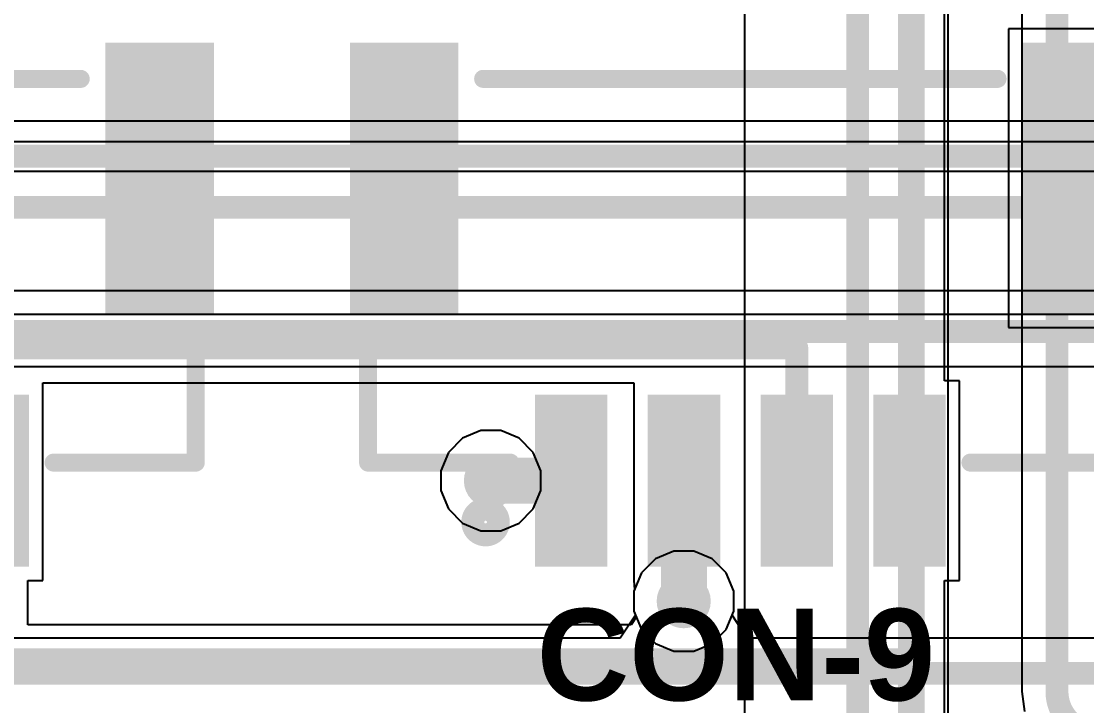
# Model space of a CAD drawing. Header units: inches. Extents: x -0.01 to 2.44, y -0.01 to 2.26.
# Drawn here: x 0.7001 to 1.1649, y 0.3169 to 0.6153 of the extents above; entities that cross this region are included whole.
import ezdxf

# ---------------------------------------------------------------- set-up
doc = ezdxf.new("R2010")
doc.units = ezdxf.units.IN
doc.header["$MEASUREMENT"] = 0
for name, color, linetype in [('Bottom Layer', 5, 'Continuous'), ('GROUND', 16, 'Continuous'), ('POWER', 76, 'Continuous'), ('SIGNAL1', 90, 'Continuous'), ('SIGNAL2', 156, 'Continuous'), ('Top Layer', 1, 'Continuous'), ('Top Overlay', 2, 'Continuous'), ('Top Paste', 8, 'Continuous'), ('Top Solder', 216, 'Continuous'), ('Via Holes', 16, 'Continuous')]:
    doc.layers.add(name, color=color, linetype=linetype)
doc.styles.add('Arial_Bold', font='', dxfattribs={"height": 0.2})
doc.styles.get('Arial_Bold').set_extended_font_data('Arial', bold=True)

# ---------------------------------------------------------------- blocks, each defined once
blk = doc.blocks.new('BM04B_GHS_TBT_90')
at = {"layer": 'Top Layer'}
for points in [[(-0.08563, 0.125), (-0.06201, 0.125), (-0.06201, 0.05807), (-0.08563, 0.05807)], [(-0.03642, 0.125), (-0.0128, 0.125), (-0.0128, 0.05807), (-0.03642, 0.05807)], [(0.0128, 0.125), (0.03642, 0.125), (0.03642, 0.05807), (0.0128, 0.05807)], [(0.06201, 0.125), (0.08563, 0.125), (0.08563, 0.05807), (0.06201, 0.05807)], [(-0.16634, 0.01476), (-0.12697, 0.01476), (-0.12697, -0.09547), (-0.16634, -0.09547)], [(0.12697, 0.01476), (0.16634, 0.01476), (0.16634, -0.09547), (0.12697, -0.09547)]]:
    blk.add_hatch(color=1, dxfattribs=at).paths.add_polyline_path(points)
at = {"layer": 'Top Paste'}
for points in [[(-0.08563, 0.125), (-0.06201, 0.125), (-0.06201, 0.05807), (-0.08563, 0.05807)], [(-0.03642, 0.125), (-0.0128, 0.125), (-0.0128, 0.05807), (-0.03642, 0.05807)], [(0.0128, 0.125), (0.03642, 0.125), (0.03642, 0.05807), (0.0128, 0.05807)], [(0.06201, 0.125), (0.08563, 0.125), (0.08563, 0.05807), (0.06201, 0.05807)], [(-0.16634, 0.01476), (-0.12697, 0.01476), (-0.12697, -0.09547), (-0.16634, -0.09547)], [(0.12697, 0.01476), (0.16634, 0.01476), (0.16634, -0.09547), (0.12697, -0.09547)]]:
    blk.add_hatch(color=8, dxfattribs=at).paths.add_polyline_path(points)
at = {"layer": 'Top Solder'}
for points in [[(-0.08963, 0.129), (-0.05801, 0.129), (-0.05801, 0.05407), (-0.08963, 0.05407)], [(-0.04042, 0.129), (-0.0088, 0.129), (-0.0088, 0.05407), (-0.04042, 0.05407)], [(0.0088, 0.129), (0.04042, 0.129), (0.04042, 0.05407), (0.0088, 0.05407)], [(0.05801, 0.129), (0.08963, 0.129), (0.08963, 0.05407), (0.05801, 0.05407)], [(-0.17034, 0.01876), (-0.12297, 0.01876), (-0.12297, -0.09947), (-0.17034, -0.09947)], [(0.12297, 0.01876), (0.17034, 0.01876), (0.17034, -0.09947), (0.12297, -0.09947)]]:
    blk.add_hatch(color=216, dxfattribs=at).paths.add_polyline_path(points)
at = {"layer": 'Top Overlay', "const_width": 0.00787}
for points in [[(-0.10039, 0.08366), (-0.1624, 0.08366)], [(-0.1624, 0.08366), (-0.1624, 0.02953)], [(0.1624, 0.08366), (0.10039, 0.08366)], [(0.1624, 0.08366), (0.1624, 0.02953)], [(0.1122, -0.08366), (-0.1122, -0.08366)]]:
    blk.add_lwpolyline(points, dxfattribs=at)
at = {"layer": 'Top Overlay', "const_width": 0.00394}
for points in [[(-0.16437, 0.08366, 1), (-0.16043, 0.08366, 1)], [(-0.16437, 0.08366, 1), (-0.16043, 0.08366, 1)], [(-0.10236, 0.08366, 1), (-0.09843, 0.08366, 1)], [(0.09843, 0.08366, 1), (0.10236, 0.08366, 1)], [(0.16043, 0.08366, 1), (0.16437, 0.08366, 1)], [(0.16043, 0.08366, 1), (0.16437, 0.08366, 1)], [(-0.16437, 0.02953, 1), (-0.16043, 0.02953, 1)], [(0.16043, 0.02953, 1), (0.16437, 0.02953, 1)], [(-0.11417, -0.08366, 1), (-0.11024, -0.08366, 1)], [(0.11024, -0.08366, 1), (0.11417, -0.08366, 1)]]:
    blk.add_lwpolyline(points, format="xyb", close=True, dxfattribs=at)
blk = doc.blocks.new('BM04B_GHS_TBT_94')
at = {"layer": 'Top Layer'}
for points in [[(-0.08563, 0.125), (-0.06201, 0.125), (-0.06201, 0.05807), (-0.08563, 0.05807)], [(-0.03642, 0.125), (-0.0128, 0.125), (-0.0128, 0.05807), (-0.03642, 0.05807)], [(0.0128, 0.125), (0.03642, 0.125), (0.03642, 0.05807), (0.0128, 0.05807)], [(0.06201, 0.125), (0.08563, 0.125), (0.08563, 0.05807), (0.06201, 0.05807)], [(-0.16634, 0.01476), (-0.12697, 0.01476), (-0.12697, -0.09547), (-0.16634, -0.09547)], [(0.12697, 0.01476), (0.16634, 0.01476), (0.16634, -0.09547), (0.12697, -0.09547)]]:
    blk.add_hatch(color=1, dxfattribs=at).paths.add_polyline_path(points)
at = {"layer": 'Top Paste'}
for points in [[(-0.08563, 0.125), (-0.06201, 0.125), (-0.06201, 0.05807), (-0.08563, 0.05807)], [(-0.03642, 0.125), (-0.0128, 0.125), (-0.0128, 0.05807), (-0.03642, 0.05807)], [(0.0128, 0.125), (0.03642, 0.125), (0.03642, 0.05807), (0.0128, 0.05807)], [(0.06201, 0.125), (0.08563, 0.125), (0.08563, 0.05807), (0.06201, 0.05807)], [(-0.16634, 0.01476), (-0.12697, 0.01476), (-0.12697, -0.09547), (-0.16634, -0.09547)], [(0.12697, 0.01476), (0.16634, 0.01476), (0.16634, -0.09547), (0.12697, -0.09547)]]:
    blk.add_hatch(color=8, dxfattribs=at).paths.add_polyline_path(points)
at = {"layer": 'Top Solder'}
for points in [[(-0.08963, 0.129), (-0.05801, 0.129), (-0.05801, 0.05407), (-0.08963, 0.05407)], [(-0.04042, 0.129), (-0.0088, 0.129), (-0.0088, 0.05407), (-0.04042, 0.05407)], [(0.0088, 0.129), (0.04042, 0.129), (0.04042, 0.05407), (0.0088, 0.05407)], [(0.05801, 0.129), (0.08963, 0.129), (0.08963, 0.05407), (0.05801, 0.05407)], [(-0.17034, 0.01876), (-0.12297, 0.01876), (-0.12297, -0.09947), (-0.17034, -0.09947)], [(0.12297, 0.01876), (0.17034, 0.01876), (0.17034, -0.09947), (0.12297, -0.09947)]]:
    blk.add_hatch(color=216, dxfattribs=at).paths.add_polyline_path(points)
at = {"layer": 'Top Overlay', "const_width": 0.00787}
for points in [[(-0.10039, 0.08366), (-0.1624, 0.08366)], [(-0.1624, 0.08366), (-0.1624, 0.02953)], [(0.1624, 0.08366), (0.10039, 0.08366)], [(0.1624, 0.08366), (0.1624, 0.02953)], [(0.1122, -0.08366), (-0.1122, -0.08366)]]:
    blk.add_lwpolyline(points, dxfattribs=at)
at = {"layer": 'Top Overlay', "const_width": 0.00394}
for points in [[(-0.16437, 0.08366, 1), (-0.16043, 0.08366, 1)], [(-0.16437, 0.08366, 1), (-0.16043, 0.08366, 1)], [(-0.10236, 0.08366, 1), (-0.09843, 0.08366, 1)], [(0.09843, 0.08366, 1), (0.10236, 0.08366, 1)], [(0.16043, 0.08366, 1), (0.16437, 0.08366, 1)], [(0.16043, 0.08366, 1), (0.16437, 0.08366, 1)], [(-0.16437, 0.02953, 1), (-0.16043, 0.02953, 1)], [(0.16043, 0.02953, 1), (0.16437, 0.02953, 1)], [(-0.11417, -0.08366, 1), (-0.11024, -0.08366, 1)], [(0.11024, -0.08366, 1), (0.11417, -0.08366, 1)]]:
    blk.add_lwpolyline(points, format="xyb", close=True, dxfattribs=at)

msp = doc.modelspace()

# ---------------------------------------------------------------- hatches: boundary and pattern name
at = {"layer": 'Bottom Layer'}
h = msp.add_hatch(color=5, dxfattribs=at)
edge = h.paths.add_edge_path()
edge.add_arc((0.905, 0.415), 0.01181, 0, 360)
h = msp.add_hatch(color=5, dxfattribs=at)
edge = h.paths.add_edge_path()
edge.add_arc((0.98912, 0.36245), 0.01181, 0, 360)
at = {"layer": 'GROUND'}
h = msp.add_hatch(color=16, dxfattribs=at)
edge = h.paths.add_edge_path()
edge.add_arc((0.905, 0.415), 0.01181, 0, 360)
h = msp.add_hatch(color=16, dxfattribs=at)
edge = h.paths.add_edge_path()
edge.add_arc((0.98912, 0.36245), 0.01181, 0, 360)
at = {"layer": 'POWER'}
h = msp.add_hatch(color=76, dxfattribs=at)
edge = h.paths.add_edge_path()
edge.add_arc((0.905, 0.415), 0.01181, 0, 360)
h = msp.add_hatch(color=76, dxfattribs=at)
edge = h.paths.add_edge_path()
edge.add_arc((0.98912, 0.36245), 0.01181, 0, 360)
at = {"layer": 'SIGNAL1'}
h = msp.add_hatch(color=90, dxfattribs=at)
edge = h.paths.add_edge_path()
edge.add_arc((0.905, 0.415), 0.01181, 0, 360)
h = msp.add_hatch(color=90, dxfattribs=at)
edge = h.paths.add_edge_path()
edge.add_arc((0.98912, 0.36245), 0.01181, 0, 360)
at = {"layer": 'SIGNAL2'}
h = msp.add_hatch(color=156, dxfattribs=at)
edge = h.paths.add_edge_path()
edge.add_arc((0.905, 0.415), 0.01181, 0, 360)
h = msp.add_hatch(color=156, dxfattribs=at)
edge = h.paths.add_edge_path()
edge.add_arc((0.98912, 0.36245), 0.01181, 0, 360)
at = {"layer": 'Top Layer'}
h = msp.add_hatch(color=1, dxfattribs=at)
edge = h.paths.add_edge_path()
edge.add_arc((0.905, 0.415), 0.01181, 0, 360)
h = msp.add_hatch(color=1, dxfattribs=at)
edge = h.paths.add_edge_path()
edge.add_arc((0.98912, 0.36245), 0.01181, 0, 360)
at = {"layer": 'Via Holes'}
h = msp.add_hatch(color=7, dxfattribs=at)
edge = h.paths.add_edge_path()
edge.add_arc((0.905, 0.415), 0.00591, 0, 360)
h = msp.add_hatch(color=7, dxfattribs=at)
edge = h.paths.add_edge_path()
edge.add_arc((0.98912, 0.36245), 0.00591, 0, 360)

# ---------------------------------------------------------------- linework, layer by layer
at = {"layer": 'Bottom Layer'}
for p, q in [((1.20163, 0.49783), (0.2632, 0.49783)), ((0.2632, 0.48763), (1.20163, 0.48763)), ((0.98479, 0.38426), (0.97677, 0.38094)), ((0.99346, 0.38426), (0.98479, 0.38426)), ((1.00148, 0.38094), (0.99346, 0.38426)), ((0.97677, 0.38094), (0.97063, 0.3748)), ((1.00761, 0.3748), (1.00148, 0.38094)), ((0.97063, 0.3748), (0.96731, 0.36679)), ((1.01094, 0.36679), (1.00761, 0.3748)), ((0.96731, 0.36679), (0.96731, 0.35811)), ((1.01094, 0.35811), (1.01094, 0.36679)), ((0.96731, 0.35811), (0.97063, 0.35009)), ((1.00761, 0.35009), (1.01094, 0.35811)), ((0.97063, 0.35009), (0.97677, 0.34396)), ((1.00148, 0.34396), (1.00761, 0.35009)), ((0.97677, 0.34396), (0.98479, 0.34064)), ((0.98479, 0.34064), (0.99346, 0.34064)), ((0.99346, 0.34064), (1.00148, 0.34396))]:
    msp.add_line(p, q, dxfattribs=at)
at = {"layer": 'GROUND'}
for p, q in [((0.98479, 0.38426), (0.97677, 0.38094)), ((0.99346, 0.38426), (0.98479, 0.38426)), ((1.00148, 0.38094), (0.99346, 0.38426)), ((0.97677, 0.38094), (0.97063, 0.3748)), ((1.00761, 0.3748), (1.00148, 0.38094)), ((0.97063, 0.3748), (0.96731, 0.36679)), ((1.01094, 0.36679), (1.00761, 0.3748)), ((0.96731, 0.36679), (0.96731, 0.35811)), ((1.01094, 0.35811), (1.01094, 0.36679)), ((0.96731, 0.35811), (0.97063, 0.35009)), ((1.00761, 0.35009), (1.01094, 0.35811)), ((0.97063, 0.35009), (0.97677, 0.34396)), ((1.00148, 0.34396), (1.00761, 0.35009)), ((0.97677, 0.34396), (0.98479, 0.34064)), ((0.98479, 0.34064), (0.99346, 0.34064)), ((0.99346, 0.34064), (1.00148, 0.34396))]:
    msp.add_line(p, q, dxfattribs=at)
at = {"layer": 'POWER'}
for p, q in [((1.33422, 0.56268), (0.65, 0.56268)), ((0.63561, 0.55), (1.81974, 0.55)), ((0.89265, 0.43349), (0.88651, 0.42735)), ((0.90066, 0.43681), (0.89265, 0.43349)), ((0.90934, 0.43681), (0.90066, 0.43681)), ((0.91735, 0.43349), (0.90934, 0.43681)), ((0.92349, 0.42735), (0.91735, 0.43349)), ((0.88651, 0.42735), (0.88319, 0.41934)), ((0.92681, 0.41934), (0.92349, 0.42735)), ((0.88319, 0.41934), (0.88319, 0.41066)), ((0.92681, 0.41066), (0.92681, 0.41934)), ((0.88319, 0.41066), (0.88651, 0.40265)), ((0.92349, 0.40265), (0.92681, 0.41066)), ((0.88651, 0.40265), (0.89265, 0.39651)), ((0.91735, 0.39651), (0.92349, 0.40265)), ((0.89265, 0.39651), (0.90066, 0.39319)), ((0.90934, 0.39319), (0.91735, 0.39651)), ((0.90066, 0.39319), (0.90934, 0.39319)), ((0.98479, 0.38426), (0.97677, 0.38094)), ((0.99346, 0.38426), (0.98479, 0.38426)), ((1.00148, 0.38094), (0.99346, 0.38426)), ((0.97677, 0.38094), (0.97063, 0.3748)), ((1.00761, 0.3748), (1.00148, 0.38094)), ((0.97063, 0.3748), (0.96731, 0.36679)), ((1.01094, 0.36679), (1.00761, 0.3748)), ((0.96731, 0.36679), (0.96731, 0.35811)), ((1.01094, 0.35811), (1.01094, 0.36679)), ((0.96731, 0.35811), (0.97063, 0.35009)), ((1.00761, 0.35009), (1.01094, 0.35811)), ((0.97063, 0.35009), (0.97677, 0.34396)), ((1.00148, 0.34396), (1.00761, 0.35009)), ((0.97677, 0.34396), (0.98479, 0.34064)), ((0.98479, 0.34064), (0.99346, 0.34064)), ((0.99346, 0.34064), (1.00148, 0.34396))]:
    msp.add_line(p, q, dxfattribs=at)
at = {"layer": 'SIGNAL1'}
for p, q in [((1.46475, 0.57174), (0.49391, 0.57174)), ((0.3998, 0.46478), (1.39645, 0.46478)), ((0.98479, 0.38426), (0.97677, 0.38094)), ((0.99346, 0.38426), (0.98479, 0.38426)), ((1.00148, 0.38094), (0.99346, 0.38426)), ((0.97677, 0.38094), (0.97063, 0.3748)), ((1.00761, 0.3748), (1.00148, 0.38094)), ((0.97063, 0.3748), (0.96731, 0.36679)), ((1.01094, 0.36679), (1.00761, 0.3748)), ((0.96731, 0.36679), (0.96731, 0.35811)), ((1.01094, 0.35811), (1.01094, 0.36679)), ((0.96731, 0.35811), (0.96807, 0.35629)), ((1.01018, 0.35629), (1.01094, 0.35811)), ((0.96807, 0.35629), (0.96138, 0.34629)), ((1.01686, 0.34629), (1.01018, 0.35629)), ((0.96138, 0.34629), (0.61686, 0.34629)), ((1.26179, 0.34629), (1.01686, 0.34629))]:
    msp.add_line(p, q, dxfattribs=at)
at = {"layer": 'SIGNAL1', "const_width": 0.01}
for points in [[(0.49391, 0.55645), (1.46475, 0.55645)], [(0.47191, 0.53418), (1.43985, 0.53418)], [(0.3998, 0.48007), (1.412, 0.48007)], [(0.29698, 0.331), (1.457, 0.331)]]:
    msp.add_lwpolyline(points, dxfattribs=at)
at = {"layer": 'SIGNAL2'}
for p, q in [((1.01563, 1.005), (1.01563, 0.0102)), ((1.10451, 0.14475), (1.10451, 0.76599)), ((1.13666, 0.76675), (1.13666, 0.32307)), ((0.89265, 0.43349), (0.88651, 0.42735)), ((0.90066, 0.43681), (0.89265, 0.43349)), ((0.90934, 0.43681), (0.90066, 0.43681)), ((0.91735, 0.43349), (0.90934, 0.43681)), ((0.92349, 0.42735), (0.91735, 0.43349)), ((0.88651, 0.42735), (0.88319, 0.41934)), ((0.92681, 0.41934), (0.92349, 0.42735)), ((0.88319, 0.41934), (0.88319, 0.41066)), ((0.92681, 0.41066), (0.92681, 0.41934)), ((0.88319, 0.41066), (0.88651, 0.40265)), ((0.92349, 0.40265), (0.92681, 0.41066)), ((0.88651, 0.40265), (0.89265, 0.39651)), ((0.91735, 0.39651), (0.92349, 0.40265)), ((0.89265, 0.39651), (0.90066, 0.39319)), ((0.90934, 0.39319), (0.91735, 0.39651)), ((0.90066, 0.39319), (0.90934, 0.39319)), ((1.13666, 0.32307), (1.13668, 0.323)), ((1.13668, 0.323), (1.13782, 0.31432))]:
    msp.add_line(p, q, dxfattribs=at)
at = {"layer": 'SIGNAL2', "const_width": 0.01}
for points in [[(1.15196, 0.32307), (1.15196, 1.27938)], [(1.065, 0.04502), (1.065, 1.104)], [(1.08921, 0.14475), (1.08921, 1.07979)]]:
    msp.add_lwpolyline(points, dxfattribs=at)
at = {"layer": 'SIGNAL2', "const_width": 0.005}
msp.add_lwpolyline([(1.14946, 0.32307, 1), (1.15446, 0.32307, 1)], format="xyb", close=True, dxfattribs=at)
msp.add_lwpolyline([(1.14946, 0.32307, 1), (1.15446, 0.32307, 1)], format="xyb", close=True, dxfattribs=at)
at = {"layer": 'SIGNAL2', "const_width": 0.01}
msp.add_lwpolyline([(1.17047, 0.30455, -0.414214), (1.15196, 0.32307)], format="xyb", dxfattribs=at)
at = {"layer": 'Top Layer'}
for p, q in [((1.10293, 0.45846), (1.10293, 0.63535)), ((1.19016, 0.61201), (1.13079, 0.61201)), ((1.13079, 0.61201), (1.13079, 0.48177)), ((1.13079, 0.48177), (1.19016, 0.48177)), ((0.70945, 0.37154), (0.70945, 0.45762)), ((0.70945, 0.45762), (0.9674, 0.45762)), ((0.9674, 0.45762), (0.9674, 0.37154)), ((1.10945, 0.45846), (1.10293, 0.45846)), ((1.10945, 0.37154), (1.10945, 0.45846)), ((0.70293, 0.35218), (0.70293, 0.37154)), ((0.70293, 0.37154), (0.70945, 0.37154)), ((0.96762, 0.36754), (0.96731, 0.36679)), ((0.9674, 0.37154), (0.9674, 0.37154)), ((0.9674, 0.37154), (0.96762, 0.36754)), ((1.10293, 0.33689), (1.10293, 0.37154)), ((1.10293, 0.37154), (1.10945, 0.37154)), ((0.96731, 0.36679), (0.96731, 0.35811)), ((0.96731, 0.35811), (0.96839, 0.35551)), ((0.96839, 0.35551), (0.96617, 0.35218)), ((0.96617, 0.35218), (0.70293, 0.35218)), ((1.10293, 0.15346), (1.10293, 0.33689))]:
    msp.add_line(p, q, dxfattribs=at)
for points, const_width in [([(1.08764, 0.415), (1.08764, 0.63535)], 0.01), ([(0.63843, 0.47291), (1.03843, 0.47291)], 0.01), ([(1.03843, 0.41689), (1.03843, 0.47291)], 0.01), ([(0.905, 0.415), (0.94, 0.415)], 0.02), ([(0.98921, 0.415), (0.9893, 0.41509)], 0.02), ([(0.98921, 0.36254), (0.98921, 0.415)], 0.02), ([(1.08764, 0.33689), (1.08764, 0.415)], 0.01), ([(0.98912, 0.36245), (0.98921, 0.36254)], 0.02), ([(0.68764, 0.33689), (1.08764, 0.33689)], 0.01), ([(1.08764, 0.11), (1.08764, 0.33689)], 0.01)]:
    msp.add_lwpolyline(points, dxfattribs=dict(at, const_width=const_width))
for points, const_width in [([(1.03593, 0.47291, 1), (1.04093, 0.47291, 1)], 0.005), ([(1.03593, 0.47291, 1), (1.04093, 0.47291, 1)], 0.005), ([(0.9, 0.415, 1), (0.91, 0.415, 1)], 0.01), ([(0.935, 0.415, 1), (0.945, 0.415, 1)], 0.01), ([(0.98421, 0.415, 1), (0.99421, 0.415, 1)], 0.01), ([(0.98421, 0.415, 1), (0.99421, 0.415, 1)], 0.01), ([(0.9843, 0.41509, 1), (0.9943, 0.41509, 1)], 0.01), ([(1.03593, 0.41689, 1), (1.04093, 0.41689, 1)], 0.005), ([(1.08514, 0.415, 1), (1.09014, 0.415, 1)], 0.005), ([(1.08514, 0.415, 1), (1.09014, 0.415, 1)], 0.005), ([(0.98412, 0.36245, 1), (0.99412, 0.36245, 1)], 0.01), ([(0.98421, 0.36254, 1), (0.99421, 0.36254, 1)], 0.01), ([(0.98421, 0.36254, 1), (0.99421, 0.36254, 1)], 0.01), ([(1.08514, 0.33689, 1), (1.09014, 0.33689, 1)], 0.005), ([(1.08514, 0.33689, 1), (1.09014, 0.33689, 1)], 0.005), ([(1.08514, 0.33689, 1), (1.09014, 0.33689, 1)], 0.005)]:
    msp.add_lwpolyline(points, format="xyb", close=True, dxfattribs=dict(at, const_width=const_width))
at = {"layer": 'Top Overlay'}
for points, const_width in [([(0.90825, 0.39694, 1), (0.89708, 0.39694, 1)], 0.01), ([(0.89458, 0.39694, 1), (0.89958, 0.39694, 1)], 0.005), ([(0.90575, 0.39694, 1), (0.91075, 0.39694, 1)], 0.005)]:
    msp.add_lwpolyline(points, format="xyb", close=True, dxfattribs=dict(at, const_width=const_width))

# ---------------------------------------------------------------- block references
at = {"rotation": 180}
for name, p in [('BM04B_GHS_TBT_94', (0.61382, 0.50654)), ('BM04B_GHS_TBT_90', (1.01382, 0.50654))]:
    msp.add_blockref(name, p, dxfattribs=at)

# ---------------------------------------------------------------- texts
at = {"layer": 'Top Overlay', "style": 'Arial_Bold'}
msp.add_text('CON-9', height=0.04, dxfattribs=at).set_placement((0.925, 0.31915))

doc.saveas('drawing.dxf')
